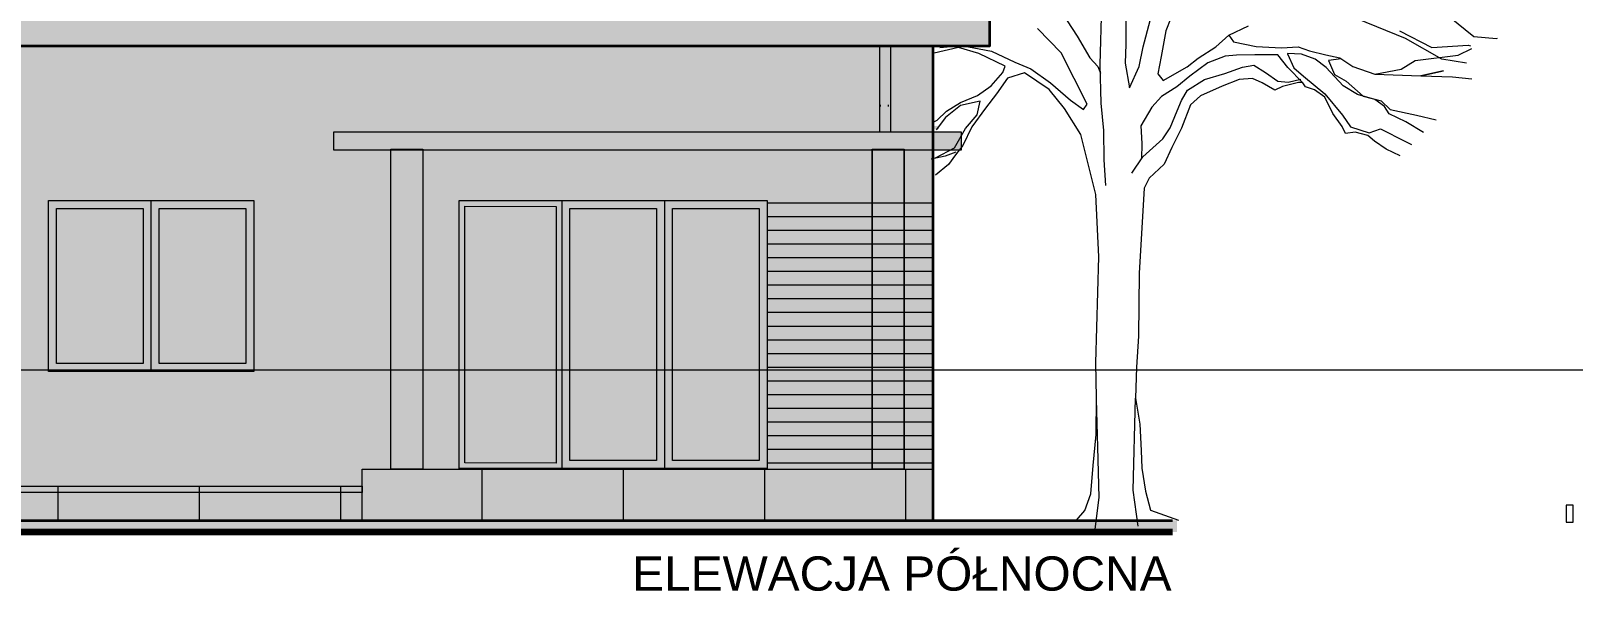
# Model space of a CAD drawing. Header units: millimetres. Extents: x -13512 to 8923, y -6533 to 5096.
# Drawn here: x -6463 to -5111, y -6522 to -6031 of the extents above; entities that cross this region are included whole.
import ezdxf

# ---------------------------------------------------------------- set-up
doc = ezdxf.new("R2010")
doc.units = ezdxf.units.MM
for name, color, linetype, lineweight in [('A-ELEWACJA CIENKA', 11, 'Continuous', 13), ('A-murowane', 3, 'Continuous', 35), ('A-RYS ELEWACJI', 30, 'Continuous', 35), ('A-wykończenie', 4, 'Continuous', 5), ('B-CEGŁA ale dr', 34, 'Continuous', 0), ('B-CIENIE', 251, 'Continuous', 0), ('B-DACHÓWKA', 250, 'Continuous', 0), ('B-materiały', 9, 'Continuous', 0), ('B-opis', 7, 'Continuous', 0), ('B-STOLARKA OKIENNA', 32, 'Continuous', 0), ('B-SZKŁO', 153, 'Continuous', 0)]:
    doc.layers.add(name, color=color, linetype=linetype, lineweight=lineweight)
doc.layers.add('B-BIAŁY ELEM', color=7, linetype='Continuous', lineweight=0, true_color=0xf0f0f0)
doc.styles.get("Standard").update_dxf_attribs({"font": 'arial.ttf'})
pattern_1 = [(90, (-9e-13, -3373.85), (-123.825, 8e-15), [])]

# ---------------------------------------------------------------- blocks, each defined once
blk = doc.blocks.new('A$C557A236E')
at = {"layer": 'B-materiały'}
for p, q in [((63.3, -524.4), (76.7, -544.7)), ((96.8, -569.4), (98.3, -517.4)), ((62.5, -559.1), (41.9, -537.8)), ((119.3, -530.3), (119.3, -551.5)), ((134.4, -553.9), (140.6, -530.8)), ((154.2, -540), (150.3, -562.4)), ((158.7, -528.8), (154.2, -540)), ((209.6, -543.6), (226.6, -535.5)), ((364.2, -546.6), (321.9, -529.3)), ((359.2, -539.8), (387.3, -554.5)), ((403, -527.6), (424.2, -545)), ((-43.8, -554.5), (-24.8, -552.9)), ((-24.8, -552.9), (1.6, -557.8)), ((76.7, -544.7), (87.8, -563.5)), ((119.3, -551.5), (118.6, -568.3)), ((131, -571.3), (134.4, -553.9)), ((182.7, -563.9), (198.1, -554)), ((198.1, -554), (209.6, -543.6)), ((209.6, -543.6), (213.7, -549.7)), ((213.7, -549.7), (233.3, -553.7)), ((233.3, -553.7), (255.7, -554.8)), ((255.7, -554.8), (270.2, -553.9)), ((270.2, -553.9), (280.3, -557.5)), ((396.1, -564.8), (364.2, -546.6)), ((387.3, -554.5), (419.2, -552.6)), ((419.2, -552.6), (421.2, -553.2)), ((424.2, -545), (444, -546.6)), ((444, -546.6), (444.8, -546.5)), ((-27.5, -554.6), (-48.7, -559.6)), ((-9.5, -559.7), (-27.5, -554.6)), ((13.6, -570.9), (-9.5, -559.7)), ((1.6, -557.8), (21.9, -567.3)), ((21.9, -567.3), (36, -573.1)), ((85.4, -604.3), (62.5, -559.1)), ((87.8, -563.5), (94.6, -571.1)), ((150.3, -562.4), (147.3, -577.6)), ((172.9, -571.4), (182.7, -563.9)), ((206.2, -562.2), (191.2, -568.1)), ((216.2, -561.4), (206.2, -562.2)), ((232.4, -560.9), (216.2, -561.4)), ((252.5, -561), (232.4, -560.9)), ((261.1, -572), (252.5, -561)), ((273.1, -560.5), (260.8, -559.7)), ((260.8, -559.7), (260.9, -560.2)), ((260.9, -560.2), (266.5, -572.5)), ((285, -564.7), (273.1, -560.5)), ((280.3, -557.5), (294.4, -561.1)), ((294.7, -572.2), (285, -564.7)), ((294.4, -561.1), (306.7, -563.6)), ((307.9, -564.6), (296.8, -566)), ((296.8, -566), (302.1, -578.2)), ((306.7, -563.6), (318.1, -571.1)), ((360.6, -573.4), (372.7, -565.8)), ((372.7, -565.8), (410.4, -561.3)), ((417.7, -568.3), (396.1, -564.8)), ((410.4, -561.3), (422.4, -555.3)), ((1.2, -588), (11.5, -576.5)), ((11.5, -576.5), (13.6, -570.9)), ((30.5, -576.6), (15.6, -581.5)), ((52.1, -591.2), (30.5, -576.6)), ((36, -573.1), (53.1, -585.5)), ((94.6, -571.1), (97, -577.1)), ((97.7, -603.4), (96.8, -569.4)), ((118.6, -568.3), (122.5, -590)), ((122.5, -590), (131, -571.3)), ((147.3, -577.6), (151.9, -583.6)), ((151.9, -583.6), (172.9, -571.4)), ((175.3, -579.7), (163.8, -588.9)), ((191.2, -568.1), (175.3, -579.7)), ((188.2, -582.7), (206, -577.3)), ((206, -577.3), (221.5, -571.8)), ((221.5, -571.8), (231.5, -569.9)), ((231.5, -569.9), (241.7, -576.4)), ((241.7, -576.4), (252.5, -583.9)), ((274.3, -585.6), (261.1, -572)), ((266.5, -572.5), (274.9, -579.7)), ((274.9, -579.7), (293.6, -595.2)), ((309.6, -588.1), (294.7, -572.2)), ((302.1, -578.2), (312.3, -584.1)), ((318.1, -571.1), (337.3, -577.9)), ((337.3, -577.9), (360.6, -573.4)), ((337.3, -577.9), (377.8, -579.4)), ((377.8, -579.4), (397.6, -575.1)), ((397.6, -575.1), (377.8, -579.4)), ((377.8, -579.4), (405.6, -580.2)), ((405.6, -580.2), (422.4, -582.1)), ((-10.9, -596.6), (1.2, -588)), ((15.6, -581.5), (5.9, -595.1)), ((65.4, -608.1), (52.1, -591.2)), ((53.1, -585.5), (70.8, -600.7)), ((163.8, -588.9), (150.6, -597.6)), ((168, -601.1), (173.4, -592)), ((173.4, -592), (188.2, -582.7)), ((203.5, -588.5), (184.7, -596.8)), ((218.4, -582.5), (203.5, -588.5)), ((230.1, -581.7), (218.4, -582.5)), ((238.6, -585.4), (230.1, -581.7)), ((249.9, -591.8), (238.6, -585.4)), ((256.5, -588.8), (249.9, -591.8)), ((252.5, -583.9), (261.5, -584.8)), ((270.4, -585.1), (256.5, -588.8)), ((261.5, -584.8), (272.6, -582.3)), ((274, -585.1), (270.4, -585.1)), ((276.7, -588.9), (274.3, -585.6)), ((284.5, -591.5), (276.7, -588.9)), ((293.6, -598), (284.5, -591.5)), ((322.1, -595.6), (309.6, -588.1)), ((312.3, -584.1), (327.1, -597.1)), ((-25.7, -605.4), (-38.9, -615.8)), ((-37.9, -610.2), (-25.8, -602.6)), ((-25.8, -602.6), (-10.9, -596.6)), ((-8.5, -601.6), (-25.7, -605.4)), ((-3.9, -607.6), (-15.8, -624.1)), ((-11, -613.4), (-8.5, -601.6)), ((5.9, -595.1), (-3.9, -607.6)), ((79.9, -630.7), (65.4, -608.1)), ((70.8, -600.7), (82.2, -608.8)), ((82.2, -608.8), (85.4, -604.3)), ((100, -627.4), (97.7, -603.4)), ((141.9, -606.8), (132.3, -623.1)), ((150.6, -597.6), (141.9, -606.8)), ((164.3, -610.1), (168, -601.1)), ((175.9, -604.8), (168.1, -625.1)), ((184.7, -596.8), (175.9, -604.8)), ((293.6, -595.2), (309.1, -613.8)), ((300.7, -612.3), (293.6, -598)), ((337.3, -600.2), (322.1, -595.6)), ((327.1, -597.1), (342.9, -601.2)), ((345.8, -606.1), (337.3, -600.2)), ((342.9, -601.2), (350.9, -608.8)), ((349.9, -612.8), (345.8, -606.1)), ((-49, -619.8), (-46.1, -618.2)), ((-38.9, -615.8), (-47, -626.6)), ((-46.1, -618.2), (-37.9, -610.2)), ((-21.3, -625.4), (-11, -613.4)), ((158, -624.8), (164.3, -610.1)), ((308.8, -623.8), (300.7, -612.3)), ((309.1, -613.8), (316.1, -624.2)), ((364.6, -619.6), (349.9, -612.8)), ((350.9, -608.8), (373.9, -613.8)), ((380, -629), (364.6, -619.6)), ((373.9, -613.8), (391.2, -617.9)), ((-30.9, -642.4), (-21.3, -625.4)), ((-15.8, -624.1), (-23.7, -640.5)), ((93, -683.4), (79.9, -630.7)), ((100.1, -653.1), (100, -627.4)), ((132.3, -623.1), (133.3, -638.8)), ((134, -650.2), (151.5, -634.5)), ((151.5, -634.5), (158, -624.8)), ((168.1, -625.1), (159.6, -642.1)), ((311.8, -629.9), (308.8, -623.8)), ((320.1, -628.6), (311.8, -629.9)), ((316.1, -624.2), (332.4, -629.4)), ((331.4, -631.7), (320.1, -628.6)), ((337.1, -636.5), (331.4, -631.7)), ((332.4, -629.4), (342.4, -625.8)), ((342.4, -625.8), (364.4, -637)), ((-47.7, -651.3), (-30.9, -642.4)), ((-29.7, -646.3), (-39.1, -649.9)), ((-30.2, -648.5), (-36.2, -657.1)), ((-23.7, -640.5), (-30.2, -648.5)), ((133.3, -638.8), (132.9, -652)), ((159.6, -642.1), (152.7, -656.8)), ((347.3, -643.5), (337.1, -636.5)), ((359.5, -649.5), (347.3, -643.5)), ((364.4, -637), (369.7, -639.4)), ((-39.1, -649.9), (-51.4, -652.4)), ((-36.2, -657.1), (-47.7, -666.3)), ((101.7, -675.4), (100.1, -653.1)), ((124.4, -664.8), (134, -650.2)), ((152.7, -656.8), (139.6, -668.9)), ((139.6, -668.9), (135.3, -677.9)), ((95.5, -738.1), (93, -683.4)), ((135.3, -677.9), (130.8, -752.4)), ((92.8, -830.9), (95.5, -738.1)), ((130.8, -752.4), (130.2, -807.6)), ((130.2, -807.6), (128.6, -834.5)), ((93.5, -861.6), (92.8, -830.9)), ((128.6, -834.5), (127.6, -861.9)), ((93.2, -893.5), (93.5, -861.6)), ((94.6, -904.6), (93.6, -862.7)), ((125.7, -942.4), (127.6, -861.9)), ((127.6, -861.9), (131.6, -884.7)), ((131.6, -884.7), (132.7, -907.6)), ((90.6, -920.9), (93.2, -893.5)), ((95.7, -948.7), (94.6, -904.6)), ((132.7, -907.6), (133.1, -923.2)), ((88.4, -945.5), (90.6, -920.9)), ((133.1, -923.2), (136.4, -943.2)), ((83.2, -960.2), (88.4, -945.5)), ((129.9, -974.1), (125.7, -942.4)), ((136.4, -943.2), (140.7, -959.9)), ((92, -979), (95.7, -948.7)), ((76.1, -968.8), (83.2, -960.2)), ((140.7, -959.9), (165.5, -968.8))]:
    blk.add_line(p, q, dxfattribs=at)

msp = doc.modelspace()

# ---------------------------------------------------------------- hatches: boundary and pattern name
at = {"layer": 'A-ELEWACJA CIENKA'}
h = msp.add_hatch(dxfattribs=at)
h.set_pattern_fill('ANGLE', color=256)
h.set_pattern_definition([(0, (8985.34, -715.758), (0, 6.985), [5.08, -1.905]), (90, (8985.34, -715.758), (-6.985, 4e-16), [5.08, -1.905])])
h.paths.add_polyline_path([(-5719.21, -6096.08), (-5709.21, -6096.08), (-5709.21, -6097.37), (-5719.21, -6097.37)])
h.paths.add_polyline_path([(-5709.21, -6096.08), (-5708.12, -6096.08), (-5708.12, -6097.37), (-5709.21, -6097.37)])
h.paths.add_polyline_path([(-5720.36, -6096.08), (-5719.21, -6096.08), (-5719.21, -6097.37), (-5720.36, -6097.37)])
at = {"layer": 'A-ELEWACJA CIENKA', "transparency": 33554643}
h = msp.add_hatch(dxfattribs=at)
h.set_pattern_fill('_USER', color=256, scale=12, pattern_type=0)
h.set_pattern_definition([(0, (-9e-13, -3373.854), (0, 12), [])])
h.paths.add_polyline_path([(-5672.53, -6178.69), (-5817.46, -6179.18), (-6087.33, -6180.41), (-6087.4, -6179.79), (-5817.4, -6179.79), (-5817.4, -6415.23), (-5672.4, -6415.23)])
at = {"layer": 'A-ELEWACJA CIENKA', "true_color": 0x3b3b3b}
h = msp.add_hatch(color=250, dxfattribs=at)
h.dxf.hatch_style = 1
h.paths.add_polyline_path([(-6449.41, -6329.79), (-6264.67, -6329.79), (-6264.67, -6332.79), (-6449.51, -6332.79), (-6449.4, -6332.79), (-6449.4, -6329.79)])
at = {"layer": 'A-ELEWACJA CIENKA'}
h = msp.add_hatch(dxfattribs=at)
h.set_pattern_fill('LINE', color=256, scale=39, angle=90)
h.set_pattern_definition(pattern_1)
h.paths.add_polyline_path([(-5719.21, -6415.23), (-6172.4, -6415.23), (-6172.4, -6460.23), (-5672.4, -6460.23), (-5672.4, -6415.23), (-5709.21, -6415.23), (-5709.21, -6439.87), (-5719.21, -6439.87)])
h = msp.add_hatch(dxfattribs=at)
h.set_pattern_fill('LINE', color=256, scale=39, angle=90)
h.set_pattern_definition(pattern_1)
h.paths.add_polyline_path([(-6172.4, -6430.23), (-6962.4, -6430.23), (-6962.4, -6460.23), (-6172.4, -6460.23)])
h.paths.add_polyline_path([(-6962.4, -6430.23), (-6962.4, -6435.77)])
at = {"layer": 'A-murowane'}
h = msp.add_hatch(color=256, dxfattribs=at)
h.dxf.hatch_style = 1
h.paths.add_polyline_path([(-6128.97, -6114.62), (-5666.91, -6114.62), (-5666.91, -6117.28), (-6128.97, -6117.28)])
h.paths.add_polyline_path([(-6522.97, -6114.72), (-6128.97, -6114.52), (-6128.97, -6117.28), (-6522.97, -6117.28)])
h.paths.add_polyline_path([(-6977.4, -6114.62), (-6522.97, -6114.62), (-6522.97, -6117.28), (-6977.4, -6117.28)])
at = {"layer": 'B-BIAŁY ELEM', "transparency": 33554687}
h = msp.add_hatch(color=256, dxfattribs=at)
h.dxf.hatch_style = 1
h.paths.add_polyline_path([(-5672.4, -6044.23), (-6126.4, -6044.23), (-6972.4, -6044.23), (-6972.4, -6178.23), (-6972.4, -6328.23), (-6972.4, -6430.23), (-6962.4, -6430.23), (-6172.4, -6430.23), (-6172.4, -6415.23), (-6087.4, -6415.23), (-6087.4, -6179.79), (-6087.4, -6180.54), (-5672.4, -6179.04)])
h.paths.add_polyline_path([(-6722.4, -6179.79), (-6722.4, -6329.79), (-6812.4, -6329.79), (-6812.4, -6179.79)], flags=16)
h.paths.add_polyline_path([(-6729.4, -6186.79), (-6729.4, -6322.79), (-6805.4, -6322.79), (-6805.4, -6186.79)], flags=0)
h.paths.add_polyline_path([(-6447.4, -6179.79), (-6267.4, -6179.79), (-6267.4, -6329.79), (-6447.4, -6329.79)], flags=16)
h.paths.add_polyline_path([(-6440.4, -6186.79), (-6364.4, -6186.79), (-6364.4, -6322.79), (-6440.4, -6322.79)], flags=0)
h.paths.add_polyline_path([(-6350.4, -6186.79), (-6274.4, -6186.79), (-6274.4, -6322.79), (-6350.4, -6322.79)], flags=0)
at = {"layer": 'B-CEGŁA ale dr'}
h = msp.add_hatch(color=256, dxfattribs=at)
h.dxf.hatch_style = 1
h.paths.add_polyline_path([(-6197.4, -6119.65), (-5647.4, -6119.65), (-5647.4, -6135.65), (-6197.4, -6135.65)])
h = msp.add_hatch(color=256, dxfattribs=at)
h.dxf.hatch_style = 1
h.paths.add_polyline_path([(-6087.4, -6180.54), (-6087.4, -6179.79), (-5817.4, -6179.79), (-5817.4, -6415.23), (-5672.4, -6415.23), (-5672.4, -6179.04)])
at = {"layer": 'B-CIENIE', "transparency": 33554470}
h = msp.add_hatch(color=0, dxfattribs=at)
h.dxf.hatch_style = 1
h.paths.add_polyline_path([(-6972.4, -6044.23), (-5671.91, -6044.04), (-5671.91, -6064.83), (-6972.4, -6065.2)])
at = {"layer": 'B-CIENIE', "transparency": 33554503}
h = msp.add_hatch(color=0, dxfattribs=at)
h.dxf.hatch_style = 1
h.paths.add_polyline_path([(-6363.91, -6186.8), (-6439.91, -6186.8), (-6439.91, -6191.4), (-6366.86, -6191.4), (-6366.86, -6322.8), (-6363.91, -6322.8)])
h = msp.add_hatch(color=0, dxfattribs=at)
h.dxf.hatch_style = 1
h.paths.add_polyline_path([(-6273.91, -6186.8), (-6349.91, -6186.8), (-6349.91, -6191.4), (-6276.86, -6191.4), (-6276.86, -6322.8), (-6273.91, -6322.8)])
h = msp.add_hatch(color=0, dxfattribs=at)
h.dxf.hatch_style = 1
h.paths.add_polyline_path([(-6002.45, -6184.8), (-6082.4, -6184.8), (-6082.4, -6189.4), (-6005.9, -6188.36), (-6005.9, -6408.75), (-6002.45, -6409.79)])
h = msp.add_hatch(color=0, dxfattribs=at)
h.dxf.hatch_style = 1
h.paths.add_polyline_path([(-5913.91, -6186.8), (-5989.91, -6186.8), (-5989.91, -6191.4), (-5916.86, -6191.4), (-5916.86, -6407.79), (-5913.91, -6407.79)])
h = msp.add_hatch(color=0, dxfattribs=at)
h.dxf.hatch_style = 1
h.paths.add_polyline_path([(-5824.4, -6186.79), (-5899.91, -6186.8), (-5899.91, -6191.4), (-5827.23, -6191.4), (-5827.53, -6407.79), (-5824.4, -6407.79)])
at = {"layer": 'B-CIENIE', "true_color": 0x000000, "transparency": 33554666}
h = msp.add_hatch(color=18, dxfattribs=at)
h.dxf.hatch_style = 1
h.paths.add_polyline_path([(-6962.89, -6430.23), (-6172.4, -6430.23), (-6172.4, -6435.77), (-6962.89, -6435.77)])
at = {"layer": 'B-DACHÓWKA', "transparency": 33554636}
h = msp.add_hatch(color=256, dxfattribs=at)
h.dxf.hatch_style = 1
h.paths.add_polyline_path([(-5622.4, -6018.15), (-7022.4, -6018.15), (-7022.4, -6044.23), (-5622.4, -6044.23)])
h = msp.add_hatch(color=256, dxfattribs=at)
h.dxf.hatch_style = 1
h.paths.add_polyline_path([(-6147.4, -6415.23), (-6147.4, -6134.87), (-6119.4, -6134.87), (-6119.4, -6415.23)])
h = msp.add_hatch(color=256, dxfattribs=at)
h.dxf.hatch_style = 1
h.paths.add_polyline_path([(-5725.4, -6415.23), (-5725.4, -6134.87), (-5697.4, -6134.87), (-5697.4, -6415.23)])
h = msp.add_hatch(color=256, dxfattribs=at)
h.dxf.hatch_style = 1
h.paths.add_polyline_path([(-6172.4, -6415.18), (-5672.4, -6415.18), (-5672.4, -6460.18), (-6172.4, -6460.18)])
h = msp.add_hatch(color=256, dxfattribs=at)
h.dxf.hatch_style = 1
h.paths.add_polyline_path([(-6172.4, -6460.23), (-6172.4, -6435.77), (-6962.4, -6435.77), (-6962.4, -6460.23)])
at = {"layer": 'B-materiały'}
h = msp.add_hatch(dxfattribs=at)
h.set_pattern_fill('AR-HBONE', color=256, scale=0.1)
h.set_pattern_definition([(45, (-12201.442, -3563.986), (1e-15, 14.36841), [30.48, -10.16]), (135, (-12194.258, -3556.802), (1e-15, 14.36841), [30.48, -10.16])])
h.paths.add_polyline_path([(-5458.36, -6470.23), (-7192.4, -6470.23), (-7192.4, -6460.23), (-5458.36, -6460.23)])
at = {"layer": 'B-STOLARKA OKIENNA', "true_color": 0x636466, "transparency": 33554687}
h = msp.add_hatch(color=251, dxfattribs=at)
h.dxf.hatch_style = 1
h.paths.add_polyline_path([(-5719.21, -6044.23), (-5709.21, -6044.23), (-5709.21, -6119.65), (-5719.21, -6119.65)])
at = {"layer": 'B-STOLARKA OKIENNA', "transparency": 33554628}
h = msp.add_hatch(color=256, dxfattribs=at)
h.dxf.hatch_style = 1
h.paths.add_polyline_path([(-6281.32, -6322.79), (-6350.4, -6322.79), (-6350.4, -6193.63), (-6357.4, -6193.63), (-6357.4, -6329.79), (-6281.32, -6329.79)], flags=17)
h.paths.add_polyline_path([(-6357.4, -6193.63), (-6364.4, -6193.63), (-6364.4, -6322.79), (-6440.4, -6322.79), (-6440.4, -6193.63), (-6447.4, -6193.63), (-6447.4, -6329.79), (-6357.4, -6329.79)])
h.paths.add_polyline_path([(-6357.4, -6179.79), (-6447.4, -6179.79), (-6447.4, -6193.63), (-6440.4, -6193.63), (-6440.4, -6186.79), (-6364.4, -6186.79), (-6364.4, -6193.63), (-6357.4, -6193.63)])
h.paths.add_polyline_path([(-6267.4, -6179.79), (-6357.4, -6179.79), (-6357.4, -6193.63), (-6350.4, -6193.63), (-6350.4, -6186.79), (-6274.4, -6186.79), (-6274.4, -6322.79), (-6281.32, -6322.79), (-6281.32, -6329.79), (-6267.4, -6329.79)])
h = msp.add_hatch(color=256, dxfattribs=at)
h.dxf.hatch_style = 1
h.paths.add_polyline_path([(-5907.4, -6179.79), (-5997.4, -6179.79), (-5997.4, -6414.79), (-5907.4, -6414.79)])
h.paths.add_polyline_path([(-5914.4, -6186.79), (-5914.4, -6407.79), (-5990.4, -6407.79), (-5990.4, -6186.79)], flags=16)
h.paths.add_polyline_path([(-5907.4, -6414.79), (-5817.4, -6414.79), (-5817.4, -6179.79), (-5907.4, -6179.79)])
h.paths.add_polyline_path([(-5900.4, -6186.79), (-5824.4, -6186.79), (-5824.4, -6407.79), (-5900.4, -6407.79)], flags=16)
h.paths.add_polyline_path([(-6087.4, -6179.79), (-6087.4, -6414.79), (-5997.4, -6414.79), (-5997.4, -6179.79)])
h.paths.add_polyline_path([(-6002.44, -6185.01), (-6002.44, -6410.01), (-6082.4, -6409.79), (-6082.4, -6184.79)], flags=16)
at = {"layer": 'B-SZKŁO', "transparency": 33554544}
h = msp.add_hatch(color=256, dxfattribs=at)
h.dxf.hatch_style = 1
h.paths.add_polyline_path([(-6364.4, -6322.8), (-6440.4, -6322.8), (-6440.4, -6186.8), (-6364.4, -6186.8)])
h = msp.add_hatch(color=256, dxfattribs=at)
h.dxf.hatch_style = 1
h.paths.add_polyline_path([(-6274.4, -6322.8), (-6350.4, -6322.8), (-6350.4, -6186.8), (-6274.4, -6186.8)])
h = msp.add_hatch(color=256, dxfattribs=at)
h.dxf.hatch_style = 1
h.paths.add_polyline_path([(-6002.54, -6409.79), (-6082.4, -6409.79), (-6082.4, -6184.8), (-6002.54, -6184.8)])
h = msp.add_hatch(color=256, dxfattribs=at)
h.dxf.hatch_style = 1
h.paths.add_polyline_path([(-5914.4, -6407.79), (-5990.4, -6407.79), (-5990.4, -6186.8), (-5914.4, -6186.8)])
h = msp.add_hatch(color=256, dxfattribs=at)
h.dxf.hatch_style = 1
h.paths.add_polyline_path([(-5824.4, -6407.79), (-5900.4, -6407.79), (-5900.4, -6186.8), (-5824.4, -6186.8)])

# ---------------------------------------------------------------- linework, layer by layer
at = {"layer": 'A-ELEWACJA CIENKA'}
for p, q in [((-6357.4, -6329.79), (-6357.4, -6179.79)), ((-5997.4, -6179.79), (-5997.4, -6414.79)), ((-5997.4, -6179.79), (-5817.4, -6179.79)), ((-5907.4, -6179.79), (-5907.4, -6414.79)), ((-6172.4, -6415.23), (-5672.4, -6415.23)), ((-6172.4, -6460.23), (-6172.4, -6415.23)), ((-6147.4, -6415.23), (-6119.4, -6415.23)), ((-5672.4, -6460.23), (-6172.4, -6460.23)), ((-6087.4, -6460.23), (-5672.4, -6460.23)), ((-6054.21, -6460.23), (-6067.4, -6460.23))]:
    msp.add_line(p, q, dxfattribs=at)
msp.add_xline((-9340.16, -6328.23), (1, 0), dxfattribs=at)
for points in [[(-7022.4, -6018.15), (-5622.4, -6018.15), (-5622.4, -6044.23), (-7022.4, -6044.23)], [(-5709.21, -6044.23), (-5719.21, -6044.23), (-5719.21, -6119.65), (-5709.21, -6119.65)], [(-6197.4, -6119.65), (-5647.4, -6119.65), (-5647.4, -6135.65), (-6197.4, -6135.65)], [(-6147.4, -6415.23), (-6147.4, -6134.87), (-6119.4, -6134.87), (-6119.4, -6415.23)], [(-5725.4, -6415.23), (-5725.4, -6134.87), (-5697.4, -6134.87), (-5697.4, -6415.23)], [(-5725.4, -6415.23), (-5725.4, -6134.87), (-5697.4, -6134.87), (-5697.4, -6415.23)], [(-5697.4, -6415.23), (-5697.4, -6135.65), (-5725.4, -6135.65), (-5725.4, -6415.23)], [(-6447.4, -6179.79), (-6267.4, -6179.79), (-6267.4, -6329.79), (-6447.4, -6329.79)], [(-6364.4, -6322.79), (-6440.4, -6322.79), (-6440.4, -6186.79), (-6364.4, -6186.79)], [(-6350.4, -6186.79), (-6274.4, -6186.79), (-6274.4, -6322.79), (-6350.4, -6322.79)], [(-6087.4, -6179.79), (-5817.4, -6179.79), (-5817.4, -6414.79), (-6087.4, -6414.79)], [(-6002.44, -6410.01), (-6082.4, -6409.79), (-6082.4, -6184.79), (-6002.44, -6185.01)], [(-5914.4, -6407.79), (-5990.4, -6407.79), (-5990.4, -6186.79), (-5914.4, -6186.79)], [(-5900.4, -6407.79), (-5900.4, -6186.79), (-5824.4, -6186.79), (-5824.4, -6407.79)], [(-6172.4, -6415.23), (-5672.4, -6415.23), (-5672.4, -6460.23), (-6172.4, -6460.23)], [(-6172.4, -6415.23), (-5672.4, -6415.23), (-5672.4, -6460.23), (-6172.4, -6460.23)], [(-5672.4, -6415.23), (-5672.4, -6415.23), (-5672.4, -6445.23), (-5672.4, -6445.23)], [(-5117.15, -6461.81), (-5111.15, -6461.81), (-5111.15, -6446.81), (-5117.15, -6446.81)]]:
    msp.add_lwpolyline(points, close=True, dxfattribs=at)
at = {"layer": 'A-RYS ELEWACJI'}
for p, q in [((-5672.4, -6044.23), (-5672.4, -6430.23)), ((-7192.4, -6460.23), (-5462.34, -6460.23))]:
    msp.add_line(p, q, dxfattribs=at)
for points in [[(-7022.4, -6010.48), (-6126.4, -6010.48), (-7022.4, -6010.48), (-7022.4, -6044.23), (-6126.4, -6044.23)], [(-6126.4, -6044.23), (-5622.4, -6044.23), (-5622.4, -6010.48), (-6126.4, -6010.48), (-5622.4, -6010.48)], [(-5672.4, -6430.23), (-5672.4, -6430.23), (-5672.4, -6460.23)]]:
    msp.add_lwpolyline(points, dxfattribs=at)
at = {"layer": 'A-wykończenie', "lineweight": 120}
msp.add_line((-7192.4, -6470.23), (-5462.34, -6470.23), dxfattribs=at)
at = {"layer": 'B-CEGŁA ale dr'}
msp.add_lwpolyline([(-6147.4, -6135.65), (-6197.4, -6135.65), (-6197.4, -6119.65), (-5647.4, -6119.65), (-5647.4, -6135.65), (-6197.4, -6135.65)], dxfattribs=at)
at = {"layer": 'B-CIENIE', "color": 18, "true_color": 0x000000, "transparency": 33554503}
msp.add_lwpolyline([(-6962.89, -6430.23), (-6172.4, -6430.23), (-6172.4, -6435.77), (-6962.89, -6435.77), (-6962.89, -6430.23)], dxfattribs=at)

# ---------------------------------------------------------------- block references
at = {"layer": 'A-ELEWACJA CIENKA'}
msp.add_blockref('A$C557A236E', (-5622.4, -5491.25), dxfattribs=at)

# ---------------------------------------------------------------- texts
at = {"layer": 'B-opis', "insert": (-5935.79, -6491.72), "char_height": 30, "attachment_point": 1}
msp.add_mtext_dynamic_manual_height_columns('ELEWACJA PÓŁNOCNA', width=1113.5761, gutter_width=12.5, heights=[0], dxfattribs=at)

doc.saveas('drawing.dxf')
